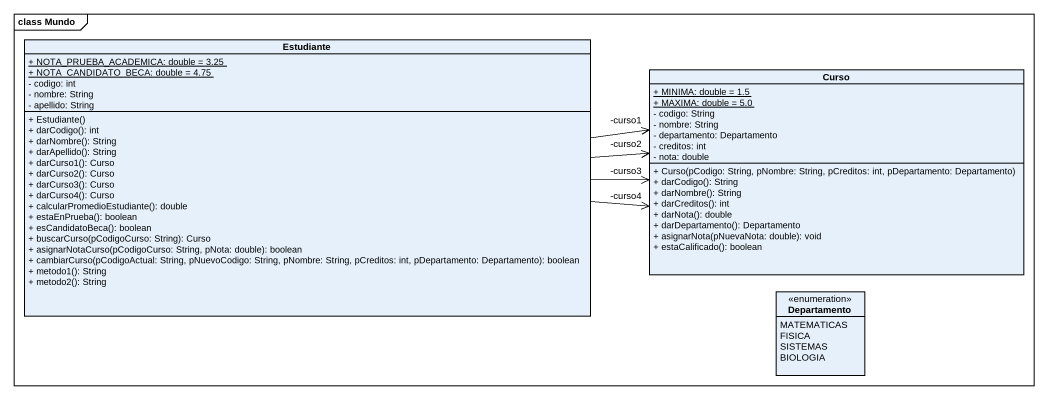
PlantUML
@startuml
mainframe class Mundo
hide circle
hide empty members
skinparam classAttributeIconSize 0
class Estudiante {
  {static} + NOTA_PRUEBA_ACADEMICA: double = 3.25
  {static} + NOTA_CANDIDATO_BECA: double = 4.75
  - codigo: int
  - nombre: String
  - apellido: String
  + Estudiante()
  + darCodigo(): int
  + darNombre(): String
  + darApellido(): String
  + darCurso1(): Curso
  + darCurso2(): Curso
  + darCurso3(): Curso
  + darCurso4(): Curso
  + calcularPromedioEstudiante(): double
  + estaEnPrueba(): boolean
  + esCandidatoBeca(): boolean
  + buscarCurso(pCodigoCurso: String): Curso
  + asignarNotaCurso(pCodigoCurso: String, pNota: double): boolean
  + cambiarCurso(pCodigoActual: String, pNuevoCodigo: String, pNombre: String, pCreditos: int, pDepartamento: Departamento): boolean
  + metodo1(): String
  + metodo2(): String
}
class Curso {
  {static} + MINIMA: double = 1.5
  {static} + MAXIMA: double = 5.0
  - codigo: String
  - nombre: String
  - departamento: Departamento
  - creditos: int
  - nota: double
  + Curso(pCodigo: String, pNombre: String, pCreditos: int, pDepartamento: Departamento)
  + darCodigo(): String
  + darNombre(): String
  + darCreditos(): int
  + darNota(): double
  + darDepartamento(): Departamento
  + asignarNota(pNuevaNota: double): void
  + estaCalificado(): boolean
}
enum Departamento {
  MATEMATICAS
  FISICA
  SISTEMAS
  BIOLOGIA
}
Estudiante -right-> "-curso1" Curso
Estudiante -right-> "-curso2" Curso
Estudiante -right-> "-curso3" Curso
Estudiante -right-> "-curso4" Curso
@enduml
